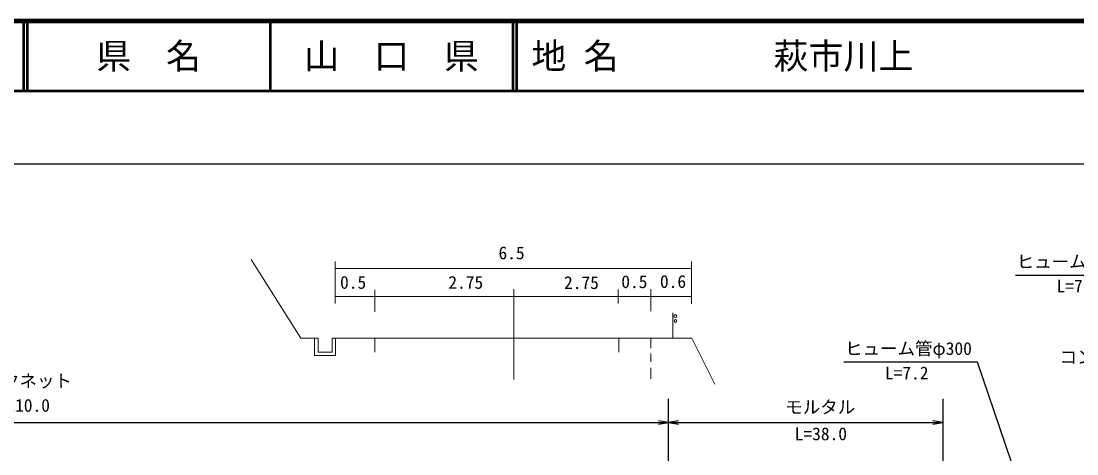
# Model space of a CAD drawing. Units: millimetres, scale not verified. Extents: x 40000 to 680000, y 20000 to 380000.
# Drawn here: x 297387 to 448418, y 318055 to 380000 of the extents above; entities that cross this region are included whole.
import ezdxf
from ezdxf.enums import TextEntityAlignment as Align

# ---------------------------------------------------------------- set-up
doc = ezdxf.new("R2010")
doc.units = ezdxf.units.MM
doc.header["$LTSCALE"] = 1000
for name, color, linetype, lineweight in [('M-STR-HTXT', 7, 'Continuous', 13), ('M-STR-STR3', 7, 'Continuous', 25), ('M-TTL', 2, 'Continuous', 140), ('M-TTL-LINE', 7, 'Continuous', 50)]:
    doc.layers.add(name, color=color, linetype=linetype, lineweight=lineweight)
doc.layers.add('M-TTL-TXT', color=7, linetype='Continuous')
doc.styles.add('ＭＳ ゴシック', font='')
doc.styles.get('ＭＳ ゴシック').set_extended_font_data('MS Gothic')

# ---------------------------------------------------------------- blocks, each defined once
blk = doc.blocks.new('open_arrow')
at = {"color": 0, "linetype": 'Continuous', "lineweight": -2}
blk.add_lwpolyline([(7.5, 1.25), (0, 0), (7.5, -1.25)], dxfattribs=at)

msp = doc.modelspace()

# ---------------------------------------------------------------- linework, layer by layer
at = {"layer": 'M-STR-HTXT'}
for p, q in [((337397, 334615), (330293, 345861)), ((342301, 339602), (342301, 345602)), ((342301, 339602), (342301, 345602)), ((393301, 344602), (342301, 344602)), ((393301, 344602), (342301, 344602)), ((393301, 339602), (393301, 345602)), ((393301, 339556), (393301, 345602)), ((347998, 341559), (347998, 339559)), ((347998, 341559), (347998, 338392)), ((367877, 328689), (367877, 341615)), ((367877, 328689), (367877, 341615)), ((382801, 341602), (382801, 339602)), ((382801, 341602), (382801, 339602)), ((387451, 341621), (387451, 338507)), ((393301, 340602), (342301, 340602)), ((393301, 340602), (342301, 340602)), ((390617, 338244), (390617, 334615)), ((339377, 334615), (337397, 334615)), ((339377, 334615), (339877, 334615)), ((339377, 332115), (339377, 334615)), ((339377, 334615), (339877, 334615)), ((339377, 332115), (339377, 334615)), ((339877, 334615), (339877, 332615)), ((339877, 334615), (339877, 332615)), ((349877, 334615), (341877, 334615)), ((341877, 332615), (341877, 334615)), ((385877, 334615), (341877, 334615)), ((341877, 332615), (341877, 334615)), ((342377, 334615), (342377, 332115)), ((342377, 334615), (342377, 332115)), ((347998, 334615), (347998, 332613)), ((382877, 334615), (382877, 332615)), ((382877, 334615), (382877, 332615)), ((393301, 334615), (385877, 334615)), ((387451, 334615), (387451, 333196)), ((396635, 328056), (393359, 334615)), ((339877, 332615), (341877, 332615)), ((339877, 332615), (341877, 332615)), ((387451, 332415), (387451, 331243)), ((342377, 332115), (339377, 332115)), ((342377, 332115), (339377, 332115)), ((387451, 330384), (387451, 328810))]:
    msp.add_line(p, q, dxfattribs=at)
for centre in [(390971, 337785), (390992, 337075)]:
    msp.add_circle(centre, 200, dxfattribs=at)
at = {"layer": 'M-STR-STR3'}
for p, q in [((486682, 359536), (75113, 359536)), ((458765, 343610), (439615, 343610)), ((434208, 331168), (415058, 331168)), ((451389, 280678), (434208, 331168)), ((389992, 277589), (389992, 325938)), ((429289, 276757), (429289, 325938)), ((242614, 322548), (330614, 322548)), ((330614, 322548), (389992, 322548)), ((389992, 322548), (429260, 322548))]:
    msp.add_line(p, q, dxfattribs=at)
at = {"layer": 'M-TTL'}
msp.add_line((680000, 380000), (40000, 380000), dxfattribs=at)
at = {"layer": 'M-TTL-LINE'}
for p, q in [((297750, 380000), (297750, 370000)), ((298250, 380000), (298250, 370000)), ((333000, 380000), (333000, 370000)), ((367750, 380000), (367750, 370000)), ((368250, 380000), (368250, 370000)), ((40000, 370000), (680000, 370000))]:
    msp.add_line(p, q, dxfattribs=at)

# ---------------------------------------------------------------- block references
at = {"layer": 'M-STR-STR3', "xscale": 193, "yscale": 193, "rotation": 180}
for p in [(389992, 322548), (429260, 322548)]:
    msp.add_blockref('open_arrow', p, dxfattribs=at)
at = {"layer": 'M-STR-STR3', "xscale": 193, "yscale": 193}
msp.add_blockref('open_arrow', (389992, 322548), dxfattribs=at)

# ---------------------------------------------------------------- texts
at = {"layer": 'M-STR-HTXT', "style": 'ＭＳ ゴシック'}
for s, p in [('6.5', (365678, 345358)), ('0.5', (343010, 341139)), ('2.75', (358500, 341138)), ('2.75', (375051, 341102)), ('0.5', (383245, 341231)), ('0.6', (388776, 341262))]:
    msp.add_text(s, height=1833, dxfattribs=at).set_placement(p, align=Align.BOTTOM_LEFT)
at = {"layer": 'M-STR-STR3', "style": 'ＭＳ ゴシック'}
for s, p in [('ヒューム管φ300', (439815, 344110)), ('L=7.2', (445515, 340610)), ('ヒューム管φ300', (415258, 331668)), ('コンクリート', (445940, 330454)), ('ロックネット', (289658, 327036)), ('L=7.2', (420958, 328168)), ('L=210.0', (292783, 323536)), ('モルタル', (406708, 323283)), ('L=38.0', (408055, 319460))]:
    msp.add_text(s, height=1833, dxfattribs=at).set_placement(p, align=Align.BOTTOM_LEFT)
at = {"layer": 'M-TTL-TXT', "style": 'ＭＳ ゴシック'}
for s, p in [('県\u3000名', (315625, 375000)), ('山\u3000口\u3000県', (350375, 375000))]:
    msp.add_text(s, height=3666, dxfattribs=at).set_placement(p, align=Align.MIDDLE_CENTER)
for s, p in [('地 名', (370380, 375000)), ('萩市川上', (405024, 375000))]:
    msp.add_text(s, height=3666, dxfattribs=at).set_placement(p, align=Align.MIDDLE_LEFT)

doc.saveas('drawing.dxf')
